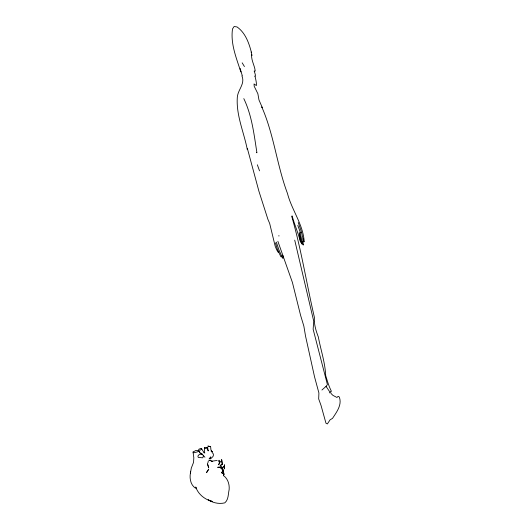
<?xml version="1.0" encoding="UTF-8"?>
<svg xmlns="http://www.w3.org/2000/svg" width="530" height="530" viewBox="0 0 530 530"><rect width="100%" height="100%" fill="white"/><g stroke="black" fill="none" stroke-linecap="round" stroke-linejoin="round"><path stroke-width="0.79" d="M254.99 76.108C255.639 79.109 256.633 82.415 256.401 85.575L254.036 83.939L254.195 86.264L257.865 93.711L258.971 99.945L262.323 107.663L261.78 106.974C273.983 134.6 276.859 165.174 287.452 193.37C291.679 210.006 303.18 224.362 304.22 241.806L303.644 241.19L301.159 230.994L298.257 222.52M207.74 449.606L207.82 447.744M223.375 472.349L223.07 469.421M190.595 471.256L190.396 473.323L191.29 468.136L193.569 462.332L193.821 457.728L193.046 452.037L195.835 450.454L198.591 450.493L197.769 451.752L195.974 452.262L193.715 452.805L193.046 452.037M278.641 252.002L278.601 252.505L278.224 252.34L276.673 249.796L275.202 246.264L269.664 223.415L267.955 219.453L258.925 191.264L247.364 148.426L247.305 149.54C243.893 132.162 236.035 115.189 237.321 97.215C237.864 89.656 245.383 83.78 241.918 75.889L242.309 75.77L240.176 68.688L240.839 71.934C236.44 58.081 230.338 43.712 232.524 28.918L234.127 26.5L237.049 26.95C245.43 32.847 248.974 42.976 251.432 52.49L251.187 52.026L251.969 55.418L251.604 54.656C251.18 60.427 254.625 65.468 255.228 71.007L254.155 71.106M190.409 473.111C189.402 478.378 190.654 485.149 195.504 488.183M207.893 462.869L208.283 461.213M204.149 452.739L204.62 450.785L204.428 447.751L206.004 447.36L207.422 447.737L208.151 450.917M201.705 448.89L200.194 450.208L198.671 450.156L198.783 449.294L200.903 448.347L201.705 448.89L204.103 452.812L204.858 452.951M329.753 392.935L329.249 391.094L326.056 386.357L327.407 384.568L313.144 329.269L313.714 321.16L294.72 240.136M220.089 461.358L218.665 464.777L220.023 461.941L219.619 460.696L219.089 460.259L218.632 460.53L218.877 461.802L219.698 462.292L220.023 461.941M209.648 458.735L210.834 456.9L209.072 458.993M223.428 466.599L222.646 467.745L223.468 466.817M207.422 447.737L206.097 448.486L204.805 448.36L204.428 447.751M321.935 390.014L326.056 386.357M254.877 76.194L255.327 75.863L255.308 74.578L254.294 71.159M301.331 232.339L300.894 232.644L300.278 232.246L297.794 225.409M210.198 460.332L209.025 460.497L210.198 460.332L212.358 461.325L211.119 461.319L217.174 460.424M220.155 465.313L222.295 464.452L221.659 459.669L222.295 464.452L220.288 465.539L222.825 469.785L223.137 471.68M210.602 446.578L207.952 446.134L210.602 446.578L210.953 449.904L212.338 451.977L211.172 451.057M209.304 458.569L210.549 458.874L212.974 456.529L213.497 454.952L213.047 453.428L212.073 452.58M256.46 152.514L256.937 152.792C254.022 134.448 251.969 115.586 243.807 98.62M207.237 449.712L208.489 450.44M211.152 450.977L212.272 451.739M203.195 455.734L203.255 456.906L202.599 457.821L198.24 457.39L197.902 456.078L199.055 454.647L201.612 453.978L202.725 454.581L200.353 453.269L198.525 450.805L200.267 453.283L201.367 453.309L204.931 457.244M244.429 66.548L242.164 62.831M277.859 241.269L292.408 282.424L300.563 315.244L303.842 326.082L305.519 336.007L314.542 376.856L318.908 392.975L318.676 398.904L321.028 405.437L325.976 423.231L327.361 423.921L330.104 419.813L332.535 418.362C336.55 412.148 342.254 404.92 339.319 397.043L338.166 396.308L336.954 397.467L332.939 395.38L331.137 393.611L330.362 391.577L331.442 391.319C328.792 386.257 327.421 381.116 325.705 375.644C325.128 362.5 320.716 349.826 318.331 336.954C315.953 330.78 313.859 324.055 314.409 317.384C306.565 283.735 301.318 249.471 291.692 216.247L292.123 215.889C294.548 224.833 298.403 233.26 300.517 242.197L299.251 232.73L301.676 243.926L302.034 243.952L302.067 241.62M221.036 466.479L222.825 469.785L223.11 472.164M196.391 488.302L195.709 487.01C198.26 494.371 204.819 499.538 212.238 501.446L208.204 499.869C213.146 502.924 219.109 504.242 224.806 502.857C228.655 499.684 228.099 494.053 229.145 489.587C229.609 484.387 227.893 478.61 223.435 475.562L223.819 474.562L223.561 472.839L223.819 474.562L223.362 475.655L224.005 474.184L223.647 472.601L221.48 467.559L222.335 469.832M257.348 164.79L259.528 170.845M276.342 242.164L278.853 249.776L282.669 258.276L283.192 258.077L282.801 255.255M275.401 242.833L277.455 249.491L280.873 256.745L281.629 256.871L281.582 256.169M300.252 232.763L302.471 243.681L303.273 245.092L302.955 238.778M207.528 464.108L208.734 467.944L207.442 463.492M278.912 235.545L278.912 236.075M224.309 465.744C223.998 469.083 224.694 462.365 224.309 465.744M224.289 467.493L224.289 468.911L224.588 466.645L224.289 467.493M207.283 471.177L206.554 472.674L208.727 469.235L207.283 471.177M219.268 467.135L217.631 467.321L219.552 467.255L222.017 468.606L219.268 467.135M222.242 473.111L221.679 472.091L222.328 473.555L222.242 473.111"/></g></svg>
